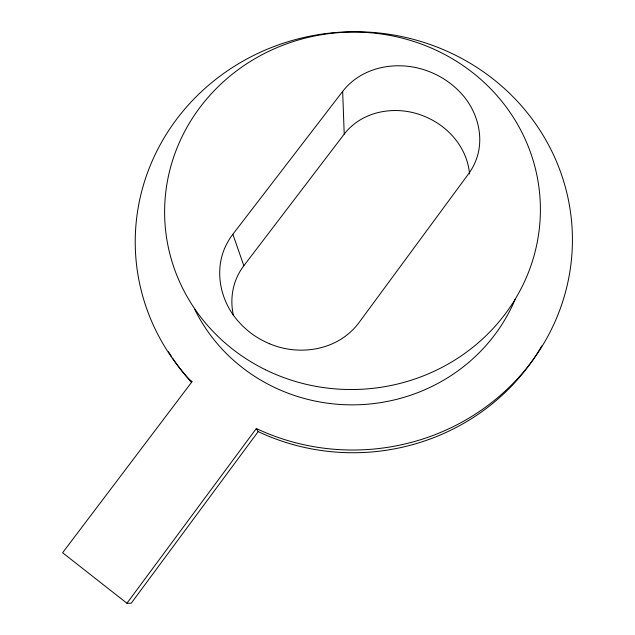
<?xml version="1.0" encoding="UTF-8"?>
<svg xmlns="http://www.w3.org/2000/svg" width="635" height="635" viewBox="0 0 635 635"><rect width="100%" height="100%" fill="white"/><g stroke="black" fill="none" stroke-linecap="round" stroke-linejoin="round"><path stroke-width="0.95" d="M126.952 603.25L256.326 428.522A218.623 209.129 -3.2 0 0 571.921 254.024A218.623 209.129 -3.2 0 0 283.75 43.085A218.623 209.129 -3.2 0 0 189.595 379.682L192.143 381.54L62.603 552.736L126.952 603.25L131.223 603.234L258.183 431.602A214.876 205.803 -3.1 0 0 541.822 345.877M233.442 315.531C230.418 302.347 231.735 288.139 237.609 275.915A59.087 57.237 -13.1 0 1 243.84 265.74L344.226 134.12A57.952 54.546 -0.5 0 1 352.115 125.746C371.11 109.331 399.217 106.688 422.211 115.467A77.359 73.065 0.1 0 1 450.779 134.08C461.2 144.82 468.336 158.988 469.551 173.998M269.724 343.813A86.027 82.82 -10 0 1 238.308 321.342C220.178 301.157 213.733 270.105 226.012 245.332A64.667 62.262 -13.1 0 1 232.855 234.267L342.662 91.4A63.302 59.079 -1.1 0 1 351.274 82.328C372.046 64.516 402.638 61.627 427.76 71.041A84.526 79.184 -0.5 0 1 458.986 91.107C477.496 109.315 485.854 138.819 474.797 163.084A63.635 59.499 1 0 1 468.455 173.99L359.077 322.524A64.953 62.786 -10 0 1 350.028 332.43C328.509 351.687 295.854 354.87 269.724 343.821M256.326 428.522L258.183 431.602M232.855 234.267L243.84 265.74M342.662 91.4L344.226 134.12M191.302 382.159A214.876 205.803 -3.1 0 1 172.585 358.116M171.545 356.529A214.876 205.803 -3.1 0 1 168.513 351.734M515.136 299.379A174.839 167.188 -3.3 0 1 357.902 404.765A174.839 167.188 -3.3 0 1 194.802 309.539M265.493 369.76A187.936 178.689 -3.8 0 0 540.234 202.073A187.936 178.689 -3.8 0 0 251.785 60.563A187.936 178.689 -3.8 0 0 265.493 369.76"/></g></svg>
